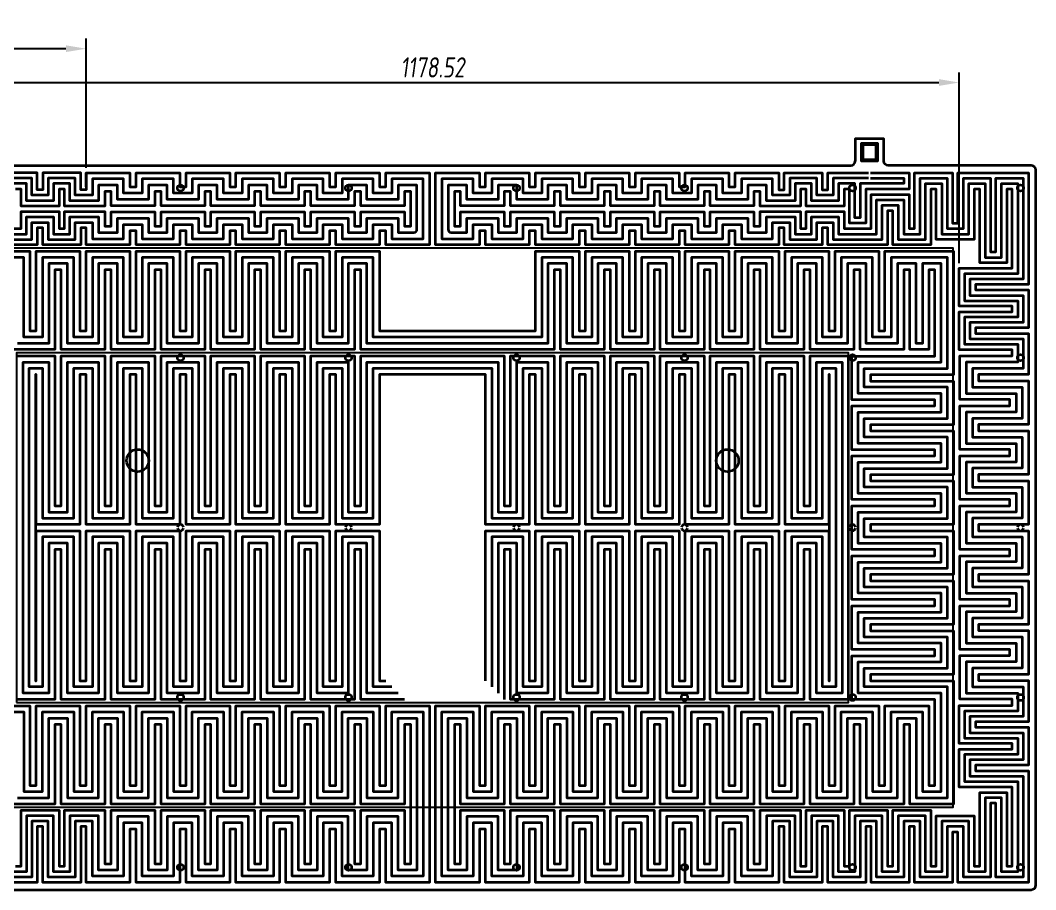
# Model space of a CAD drawing. Header units: millimetres. Extents: x -5937 to 68925, y -3068 to 5300.
# Drawn here: x 51219 to 52356, y 1814 to 2787 of the extents above; entities that cross this region are included whole.
import ezdxf

# ---------------------------------------------------------------- set-up
doc = ezdxf.new("R2010")
doc.units = ezdxf.units.MM
doc.header["$LTSCALE"] = 7
doc.header["$PDSIZE"] = -1
doc.layers.add('参照', color=6, linetype='Continuous', lineweight=9)
doc.layers.add('发热分区', color=20, linetype='Continuous')
doc.styles.add('斜仿宋', font='tssdeng.shx', dxfattribs={"width": 0.8, "oblique": 8, "bigfont": 'tssdchn.shx'})
doc.dimstyles.new('YanXiu', dxfattribs={"dimtxt": 22.5778, "dimasz": 22.5778, "dimexe": 11.2889, "dimexo": 5.64445, "dimgap": 5.64445, "dimtad": 1, "dimtoh": 1, "dimzin": 9, "dimdsep": 46, "dimtxsty": '斜仿宋', "dimcen": 22.5778, "dimazin": 2, "dimtfac": 1, "dimtmove": 0, "dimatfit": 3, "dimfxl": 1, "dimarcsym": 1})

# ---------------------------------------------------------------- blocks, each defined once
blk = doc.blocks.new('*D79')
at = {"color": 0, "lineweight": -2}
for p, q in [((51013.5, 2621.9), (51013.5, 2766.3)), ((51292.9, 2621.9), (51292.9, 2766.3)), ((51013.5, 2755), (50673.2, 2755)), ((51270.3, 2755), (51036.1, 2755))]:
    blk.add_line(p, q, dxfattribs=at)
at = {"color": 0}
for points in [[(51036.1, 2758.8), (51036.1, 2751.3), (51013.5, 2755)], [(51270.3, 2751.3), (51270.3, 2758.8), (51292.9, 2755)]]:
    blk.add_solid(points, dxfattribs=at)
at = {"layer": 'Defpoints', "color": 0}
for p in [(51013.5, 2755), (51013.5, 2616.3), (51292.9, 2616.3)]:
    blk.add_point(p, dxfattribs=at)
at = {"color": 0, "insert": (50832.1, 2772), "char_height": 22.578, "attachment_point": 5, "style": '斜仿宋'}
blk.add_mtext('279.37/66=6.07326086956', dxfattribs=at)
blk = doc.blocks.new('*D80')
at = {"color": 0, "lineweight": -2}
for p, q in [((51091.3, 2515.1), (51091.3, 2728.5)), ((52269.8, 2515.1), (52269.8, 2728.5)), ((51113.9, 2717.2), (52247.2, 2717.2))]:
    blk.add_line(p, q, dxfattribs=at)
at = {"color": 0}
for points in [[(51113.9, 2721), (51113.9, 2713.4), (51091.3, 2717.2)], [(52247.2, 2713.4), (52247.2, 2721), (52269.8, 2717.2)]]:
    blk.add_solid(points, dxfattribs=at)
at = {"layer": 'Defpoints', "color": 0}
for p in [(52269.8, 2717.2), (51091.3, 2509.4), (52269.8, 2509.4)]:
    blk.add_point(p, dxfattribs=at)
at = {"color": 0, "insert": (51680.5, 2734.1), "char_height": 22.58, "attachment_point": 5, "style": '斜仿宋'}
blk.add_mtext('1178.52', dxfattribs=at)

msp = doc.modelspace()

# ---------------------------------------------------------------- linework, layer by layer
at = {"color": 7, "linetype": 'Continuous', "lineweight": 35}
for points in [[(51207.542, 2629.276), (51207.542, 2654.276), (51191.542, 2654.276), (51175.542, 2654.276), (51175.542, 2629.276, -0.41421356), (51170.542, 2624.276), (51010.542, 2624.276, 0.41421356), (51005.542, 2619.276), (51005.542, 1819.276, 0.41421356), (51010.542, 1814.276), (52350.542, 1814.276, 0.41421356), (52355.542, 1819.276), (52355.542, 2619.276, 0.41421356), (52350.542, 2624.276), (52190.542, 2624.276, -0.41421356), (52185.542, 2629.276), (52185.542, 2654.276), (52169.542, 2654.276), (52153.542, 2654.276), (52153.542, 2629.276)], [(51207.542, 2629.276, 0.41421356), (51212.542, 2624.276), (52148.542, 2624.276, 0.41421356), (52153.542, 2629.276)], [(51402.006, 2219.776, 0.8660254), (51395.078, 2219.776)], [(51395.078, 2218.776, 0.8660254), (51402.006, 2218.776)], [(51590.006, 2219.776, 0.8660254), (51583.078, 2219.776)], [(51583.078, 2218.776, 0.8660254), (51590.006, 2218.776)], [(51778.006, 2219.776, 0.8660254), (51771.078, 2219.776)], [(51771.078, 2218.776, 0.8660254), (51778.006, 2218.776)], [(51966.006, 2219.776, 0.8660254), (51959.078, 2219.776)], [(51959.078, 2218.776, 0.8660254), (51966.006, 2218.776)], [(52154.006, 2219.776, 0.8660254), (52147.078, 2219.776)], [(52147.078, 2218.776, 0.8660254), (52154.006, 2218.776)], [(52342.006, 2219.776, 0.8660254), (52335.078, 2219.776)], [(52335.078, 2218.776, 0.8660254), (52342.006, 2218.776)]]:
    msp.add_lwpolyline(points, format="xyb", dxfattribs=at)
for points in [[(52162.042, 2647.776), (52162.042, 2630.776), (52160.542, 2629.276), (52160.542, 2649.276), (52162.042, 2647.776), (52177.042, 2647.776), (52178.542, 2649.276), (52178.542, 2629.276), (52177.042, 2630.776), (52162.042, 2630.776)], [(52160.542, 2649.276), (52178.542, 2649.276)], [(52177.042, 2630.776), (52177.042, 2647.776)], [(52178.542, 2629.276), (52160.542, 2629.276)]]:
    msp.add_lwpolyline(points, dxfattribs=at)
for centre, radius in [((51398.542, 2599.276), 3.5), ((51586.542, 2599.276), 3.5), ((51774.542, 2599.276), 3.5), ((51962.542, 2599.276), 3.5), ((52150.542, 2599.276), 3.5), ((52338.542, 2599.276), 3.5), ((51398.542, 2409.276), 3.5), ((51586.542, 2409.276), 3.5), ((51774.542, 2409.276), 3.5), ((51962.542, 2409.276), 3.5), ((52150.542, 2409.276), 3.5), ((52338.542, 2409.276), 3.5), ((51350.542, 2294.276), 12.5), ((52010.542, 2294.276), 12.5), ((51398.542, 2029.276), 3.5), ((51586.542, 2029.276), 3.5), ((51774.542, 2029.276), 3.5), ((51962.542, 2029.276), 3.5), ((52150.542, 2029.276), 3.5), ((52338.542, 2029.276), 3.5), ((51398.542, 1839.276), 3.5), ((51586.542, 1839.276), 3.5), ((51774.542, 1839.276), 3.5), ((51962.542, 1839.276), 3.5), ((52150.542, 1839.276), 3.5), ((52338.542, 1839.276), 3.5)]:
    msp.add_circle(centre, radius, dxfattribs=at)
at = {"layer": '参照', "linetype": 'Continuous', "lineweight": 35}
for points in [[(51292.914, 2616.276), (51341.804, 2616.276), (51341.804, 2600.34), (51348.788, 2600.34), (51348.788, 2616.276), (51397.678, 2616.276), (51397.678, 2600.34), (51404.662, 2600.34), (51404.662, 2616.276), (51453.552, 2616.276), (51453.552, 2600.34), (51460.537, 2600.34), (51460.537, 2616.276), (51509.427, 2616.276), (51509.427, 2600.34), (51516.411, 2600.34), (51516.411, 2616.276), (51565.301, 2616.276), (51565.301, 2600.34), (51572.285, 2600.34), (51572.285, 2616.276), (51621.175, 2616.276), (51621.175, 2600.34), (51628.16, 2600.34), (51628.16, 2616.276), (51677.05, 2616.276), (51677.05, 2535.513), (51628.16, 2535.513), (51628.16, 2551.45), (51621.175, 2551.45), (51621.175, 2535.513), (51572.285, 2535.513), (51572.285, 2551.45), (51565.301, 2551.45), (51565.301, 2535.513), (51516.411, 2535.513), (51516.411, 2551.45), (51509.427, 2551.45), (51509.427, 2535.513), (51460.537, 2535.513), (51460.537, 2551.45), (51453.552, 2551.45), (51453.552, 2535.513), (51404.662, 2535.513), (51404.662, 2551.45), (51397.678, 2551.45), (51397.678, 2535.513), (51348.788, 2535.513), (51348.788, 2551.45), (51341.804, 2551.45), (51341.804, 2535.513), (51292.914, 2535.513), (51292.914, 2554.638), (51286.839, 2554.638), (51286.839, 2535.513), (51244.326, 2535.513), (51244.326, 2554.638), (51238.253, 2554.638), (51238.253, 2535.513), (51171.447, 2535.513)], [(51181.165, 2528.529), (51230.055, 2528.529), (51230.055, 2439.402), (51237.039, 2439.402), (51237.039, 2528.529), (51285.929, 2528.529), (51285.929, 2439.402), (51292.914, 2439.402), (51292.914, 2528.529), (51341.804, 2528.529), (51341.804, 2439.402), (51348.788, 2439.402), (51348.788, 2528.529), (51397.678, 2528.529), (51397.678, 2439.402), (51404.662, 2439.402), (51404.662, 2528.529), (51453.552, 2528.529), (51453.552, 2439.402), (51460.537, 2439.402), (51460.537, 2528.529), (51509.427, 2528.529), (51509.427, 2439.402), (51516.411, 2439.402), (51516.411, 2528.529), (51565.301, 2528.529), (51565.301, 2439.402), (51572.285, 2439.402), (51572.285, 2528.529), (51621.175, 2528.529), (51621.175, 2439.402), (51795.783, 2439.402), (51795.783, 2528.529), (51844.673, 2528.529), (51844.673, 2439.402), (51851.657, 2439.402), (51851.657, 2528.529), (51900.547, 2528.529), (51900.547, 2439.402), (51907.532, 2439.402), (51907.532, 2528.529), (51956.422, 2528.529), (51956.422, 2439.402), (51963.406, 2439.402), (51963.406, 2528.529), (52012.296, 2528.529), (52012.296, 2439.402), (52019.28, 2439.402), (52019.28, 2528.529), (52068.17, 2528.529), (52068.17, 2439.402), (52075.155, 2439.402), (52075.155, 2528.529), (52124.045, 2528.529), (52124.045, 2439.402), (52131.029, 2439.402), (52131.029, 2528.529), (52179.919, 2528.529), (52179.919, 2439.402), (52186.903, 2439.402), (52186.903, 2528.529), (52263.73, 2528.529), (52263.73, 2390.271), (52170.668, 2390.271), (52170.668, 2383.286), (52263.73, 2383.286), (52263.73, 2334.396), (52170.668, 2334.396), (52170.668, 2327.412), (52263.73, 2327.412), (52263.73, 2278.522), (52170.668, 2278.522), (52170.668, 2271.538), (52263.73, 2271.538), (52263.73, 2222.648), (52170.668, 2222.648), (52170.668, 2215.663), (52263.73, 2215.663), (52263.73, 2166.773), (52170.668, 2166.773), (52170.668, 2159.789), (52263.73, 2159.789), (52263.73, 2110.899), (52170.668, 2110.899), (52170.668, 2103.915), (52263.73, 2103.915), (52263.73, 2055.025), (52170.668, 2055.025), (52170.668, 2048.04), (52263.73, 2048.04), (52263.73, 1910.024), (52214.84, 1910.024), (52214.84, 1999.15), (52207.856, 1999.15), (52207.856, 1910.024), (52158.966, 1910.024), (52158.966, 1999.15), (52151.982, 1999.15), (52151.982, 1910.024), (52103.092, 1910.024), (52103.092, 1999.15), (52096.107, 1999.15), (52096.107, 1910.024), (52047.217, 1910.024), (52047.217, 1999.15), (52040.233, 1999.15), (52040.233, 1910.024), (51991.343, 1910.024), (51991.343, 1999.15), (51984.359, 1999.15), (51984.359, 1910.024), (51935.469, 1910.024), (51935.469, 1999.15), (51928.484, 1999.15), (51928.484, 1910.024), (51879.594, 1910.024), (51879.594, 1999.15), (51872.61, 1999.15), (51872.61, 1910.024), (51823.72, 1910.024), (51823.72, 1999.15), (51816.736, 1999.15), (51816.736, 1910.024), (51767.846, 1910.024), (51767.846, 1999.15), (51760.861, 1999.15), (51760.861, 1910.024), (51711.971, 1910.024), (51711.971, 1999.15), (51704.987, 1999.15), (51704.987, 1843.229), (51711.971, 1843.229), (51711.971, 1903.04), (51760.861, 1903.04), (51760.861, 1843.229), (51767.846, 1843.229), (51767.846, 1903.04), (51816.736, 1903.04), (51816.736, 1843.229), (51823.72, 1843.229), (51823.72, 1903.04), (51872.61, 1903.04), (51872.61, 1843.229), (51879.594, 1843.229), (51879.594, 1903.04), (51928.484, 1903.04), (51928.484, 1843.229), (51935.469, 1843.229), (51935.469, 1903.04), (51984.359, 1903.04), (51984.359, 1843.229), (51991.343, 1843.229), (51991.343, 1903.04), (52040.233, 1903.04), (52040.233, 1843.229), (52047.217, 1843.229), (52047.217, 1903.04), (52092.465, 1903.04), (52092.465, 1840.496), (52098.538, 1840.496), (52098.538, 1903.04), (52141.051, 1903.04), (52141.051, 1840.496), (52147.124, 1840.496), (52147.124, 1903.04), (52189.637, 1903.04), (52189.637, 1840.496), (52195.71, 1840.496), (52195.71, 1903.04), (52238.223, 1903.04), (52238.223, 1840.496), (52244.297, 1840.496), (52244.297, 1896.967), (52286.809, 1896.967), (52286.809, 1840.496), (52292.883, 1840.496), (52292.883, 1923.052), (52323.249, 1923.052), (52323.249, 1840.496), (52329.322, 1840.496), (52329.322, 1929.125), (52269.804, 1929.125), (52269.804, 1971.638), (52329.322, 1971.638), (52329.322, 1977.711), (52269.804, 1977.711), (52269.804, 2020.224), (52329.322, 2020.224), (52329.322, 2027.208), (52270.715, 2027.208), (52270.715, 2076.098), (52326.589, 2076.098), (52326.589, 2083.083), (52270.715, 2083.083), (52270.715, 2131.973), (52326.589, 2131.973), (52326.589, 2138.957), (52270.715, 2138.957), (52270.715, 2187.847), (52326.589, 2187.847), (52326.589, 2194.831), (52270.715, 2194.831), (52270.715, 2243.721), (52326.589, 2243.721), (52326.589, 2250.706), (52270.715, 2250.706), (52270.715, 2299.596), (52326.589, 2299.596), (52326.589, 2306.58), (52270.715, 2306.58), (52270.715, 2355.47), (52326.589, 2355.47), (52326.589, 2362.454), (52270.715, 2362.454), (52270.715, 2411.344), (52329.322, 2411.344), (52329.322, 2418.329), (52269.804, 2418.329), (52269.804, 2460.842), (52329.322, 2460.842), (52329.322, 2466.915), (52269.804, 2466.915), (52269.804, 2509.428), (52329.322, 2509.428), (52329.322, 2598.057), (52323.249, 2598.057), (52323.249, 2515.501), (52292.883, 2515.501), (52292.883, 2598.057), (52286.809, 2598.057), (52286.809, 2541.586), (52244.297, 2541.586), (52244.297, 2598.057), (52238.223, 2598.057), (52238.223, 2535.513), (52195.71, 2535.513), (52195.71, 2573.764), (52189.637, 2573.764), (52189.637, 2535.513), (52122.831, 2535.513), (52122.831, 2554.638), (52116.758, 2554.638), (52116.758, 2535.513), (52074.245, 2535.513), (52074.245, 2554.638), (52068.17, 2554.638), (52068.17, 2535.513), (52019.28, 2535.513), (52019.28, 2551.45), (52012.296, 2551.45), (52012.296, 2535.513), (51963.406, 2535.513), (51963.406, 2551.45), (51956.422, 2551.45), (51956.422, 2535.513), (51907.532, 2535.513), (51907.532, 2551.45), (51900.547, 2551.45), (51900.547, 2535.513), (51851.657, 2535.513), (51851.657, 2551.45), (51844.673, 2551.45), (51844.673, 2535.513), (51795.783, 2535.513), (51795.783, 2551.45), (51788.799, 2551.45), (51788.799, 2535.513), (51739.908, 2535.513), (51739.908, 2551.45), (51732.924, 2551.45), (51732.924, 2535.513), (51684.034, 2535.513), (51684.034, 2616.276), (51732.924, 2616.276), (51732.924, 2600.34), (51739.908, 2600.34), (51739.908, 2616.276), (51788.799, 2616.276), (51788.799, 2600.34), (51795.783, 2600.34), (51795.783, 2616.276), (51844.673, 2616.276), (51844.673, 2600.34), (51851.657, 2600.34), (51851.657, 2616.276), (51900.547, 2616.276), (51900.547, 2600.34), (51907.532, 2600.34), (51907.532, 2616.276), (51956.422, 2616.276), (51956.422, 2600.34), (51963.406, 2600.34), (51963.406, 2616.276), (52012.296, 2616.276), (52012.296, 2600.34), (52019.28, 2600.34), (52019.28, 2616.276), (52068.17, 2616.276), (52068.17, 2597.151), (52074.245, 2597.151), (52074.245, 2616.276), (52116.758, 2616.276), (52116.758, 2597.151), (52122.831, 2597.151), (52122.831, 2616.276), (52168.542, 2616.276)], [(51292.914, 2600.34), (51292.914, 2616.276), (51292.914, 2597.151), (51286.839, 2597.151), (51286.839, 2616.276), (51244.326, 2616.276), (51244.326, 2597.151), (51238.253, 2597.151), (51238.253, 2616.276), (51192.542, 2616.276)], [(52170.542, 2616.276), (52213.93, 2616.276), (52213.93, 2598.057), (52165.344, 2598.057), (52165.344, 2559.806), (52147.124, 2559.806), (52147.124, 2598.057), (52141.051, 2598.057), (52141.051, 2578.931), (52098.538, 2578.931), (52098.538, 2598.057), (52092.465, 2598.057), (52092.465, 2578.931), (52047.217, 2578.931), (52047.217, 2595.323), (52040.233, 2595.323), (52040.233, 2579.387), (51991.343, 2579.387), (51991.343, 2595.323), (51984.359, 2595.323), (51984.359, 2579.387), (51935.469, 2579.387), (51935.469, 2595.323), (51928.484, 2595.323), (51928.484, 2579.387), (51879.594, 2579.387), (51879.594, 2595.323), (51872.61, 2595.323), (51872.61, 2579.387), (51823.72, 2579.387), (51823.72, 2595.323), (51816.736, 2595.323), (51816.736, 2579.387), (51767.846, 2579.387), (51767.846, 2595.323), (51760.861, 2595.323), (51760.861, 2579.387), (51711.971, 2579.387), (51711.971, 2595.323), (51704.987, 2595.323), (51704.987, 2556.466), (51711.971, 2556.466), (51711.971, 2572.402), (51760.861, 2572.402), (51760.861, 2556.466), (51767.846, 2556.466), (51767.846, 2572.402), (51816.736, 2572.402), (51816.736, 2556.466), (51823.72, 2556.466), (51823.72, 2572.402), (51872.61, 2572.402), (51872.61, 2556.466), (51879.594, 2556.466), (51879.594, 2572.402), (51928.484, 2572.402), (51928.484, 2556.466), (51935.469, 2556.466), (51935.469, 2572.402), (51984.359, 2572.402), (51984.359, 2556.466), (51991.343, 2556.466), (51991.343, 2572.402), (52040.233, 2572.402), (52040.233, 2556.466), (52047.217, 2556.466), (52047.217, 2572.858), (52092.465, 2572.858), (52092.465, 2553.733), (52098.538, 2553.733), (52098.538, 2572.858), (52141.051, 2572.858), (52141.051, 2553.733), (52171.417, 2553.733), (52171.417, 2591.983), (52213.93, 2591.983), (52213.93, 2553.733), (52220.004, 2553.733), (52220.004, 2616.276), (52262.516, 2616.276), (52262.516, 2559.806), (52268.59, 2559.806), (52268.59, 2616.276), (52347.542, 2616.276), (52347.542, 2491.208), (52288.024, 2491.208), (52288.024, 2485.135), (52347.542, 2485.135), (52347.542, 2442.622), (52288.024, 2442.622), (52288.024, 2436.548), (52347.542, 2436.548), (52347.542, 2390.392), (52291.668, 2390.392), (52291.668, 2383.407), (52347.542, 2383.407), (52347.542, 2334.517), (52291.668, 2334.517), (52291.668, 2327.533), (52347.542, 2327.533), (52347.542, 2278.643), (52291.668, 2278.643), (52291.668, 2271.659), (52347.542, 2271.659), (52347.542, 2222.768), (52291.668, 2222.768), (52291.668, 2215.784), (52347.542, 2215.784), (52347.542, 2166.894), (52291.668, 2166.894), (52291.668, 2159.91), (52347.542, 2159.91), (52347.542, 2111.02), (52291.668, 2111.02), (52291.668, 2104.035), (52347.542, 2104.035), (52347.542, 2055.145), (52291.668, 2055.145), (52291.668, 2048.161), (52347.542, 2048.161), (52347.542, 2002.004), (52288.024, 2002.004), (52288.024, 1995.931), (52347.542, 1995.931), (52347.542, 1953.418), (52288.024, 1953.418), (52288.024, 1947.345), (52347.542, 1947.345), (52347.542, 1822.276), (52268.59, 1822.276), (52268.59, 1878.747), (52262.516, 1878.747), (52262.516, 1822.276), (52220.004, 1822.276), (52220.004, 1884.82), (52213.93, 1884.82), (52213.93, 1822.276), (52171.417, 1822.276), (52171.417, 1884.82), (52165.344, 1884.82), (52165.344, 1822.276), (52122.831, 1822.276), (52122.831, 1884.82), (52116.758, 1884.82), (52116.758, 1822.276), (52074.245, 1822.276), (52074.245, 1884.82), (52068.17, 1884.82), (52068.17, 1822.276), (52019.28, 1822.276), (52019.28, 1882.087), (52012.296, 1882.087), (52012.296, 1822.276), (51963.406, 1822.276), (51963.406, 1882.087), (51956.422, 1882.087), (51956.422, 1822.276), (51907.532, 1822.276), (51907.532, 1882.087), (51900.547, 1882.087), (51900.547, 1822.276), (51851.657, 1822.276), (51851.657, 1882.087), (51844.673, 1882.087), (51844.673, 1822.276), (51795.783, 1822.276), (51795.783, 1882.087), (51788.799, 1882.087), (51788.799, 1822.276), (51739.908, 1822.276), (51739.908, 1882.087), (51732.924, 1882.087), (51732.924, 1822.276), (51684.034, 1822.276), (51684.034, 2020.103), (51732.924, 2020.103), (51732.924, 1930.977), (51739.908, 1930.977), (51739.908, 2020.103), (51788.799, 2020.103), (51788.799, 1930.977), (51795.783, 1930.977), (51795.783, 2020.103), (51844.673, 2020.103), (51844.673, 1930.977), (51851.657, 1930.977), (51851.657, 2020.103), (51900.547, 2020.103), (51900.547, 1930.977), (51907.532, 1930.977), (51907.532, 2020.103), (51956.422, 2020.103), (51956.422, 1930.977), (51963.406, 1930.977), (51963.406, 2020.103), (52012.296, 2020.103), (52012.296, 1930.977), (52019.28, 1930.977), (52019.28, 2020.103), (52068.17, 2020.103), (52068.17, 1930.977), (52075.155, 1930.977), (52075.155, 2020.103), (52124.045, 2020.103), (52124.045, 1930.977), (52131.029, 1930.977), (52131.029, 2020.103), (52179.919, 2020.103), (52179.919, 1930.977), (52186.903, 1930.977), (52186.903, 2020.103), (52235.793, 2020.103), (52235.793, 1930.977), (52242.778, 1930.977), (52242.778, 2027.087), (52149.715, 2027.087), (52149.715, 2075.977), (52242.778, 2075.977), (52242.778, 2082.962), (52149.715, 2082.962), (52149.715, 2131.852), (52242.778, 2131.852), (52242.778, 2138.836), (52149.715, 2138.836), (52149.715, 2187.726), (52242.778, 2187.726), (52242.778, 2194.71), (52149.715, 2194.71), (52149.715, 2243.6), (52242.778, 2243.6), (52242.778, 2250.585), (52149.715, 2250.585), (52149.715, 2299.475), (52242.778, 2299.475), (52242.778, 2306.459), (52149.715, 2306.459), (52149.715, 2355.349), (52242.778, 2355.349), (52242.778, 2362.333), (52149.715, 2362.333), (52149.715, 2411.223), (52242.778, 2411.223), (52242.778, 2507.576), (52235.793, 2507.576), (52235.793, 2418.45), (52214.84, 2418.45), (52214.84, 2507.576), (52207.856, 2507.576), (52207.856, 2418.45), (52158.966, 2418.45), (52158.966, 2507.576), (52151.982, 2507.576), (52151.982, 2418.45), (52103.092, 2418.45), (52103.092, 2507.576), (52096.107, 2507.576), (52096.107, 2418.45), (52047.217, 2418.45), (52047.217, 2507.576), (52040.233, 2507.576), (52040.233, 2418.45), (51991.343, 2418.45), (51991.343, 2507.576), (51984.359, 2507.576), (51984.359, 2418.45), (51935.469, 2418.45), (51935.469, 2507.576), (51928.484, 2507.576), (51928.484, 2418.45), (51879.594, 2418.45), (51879.594, 2507.576), (51872.61, 2507.576), (51872.61, 2418.45), (51823.72, 2418.45), (51823.72, 2507.576), (51816.736, 2507.576), (51816.736, 2418.45), (51600.223, 2418.45), (51600.223, 2507.576), (51593.238, 2507.576), (51593.238, 2418.45), (51544.348, 2418.45), (51544.348, 2507.576), (51537.364, 2507.576), (51537.364, 2418.45), (51488.474, 2418.45), (51488.474, 2507.576), (51481.49, 2507.576), (51481.49, 2418.45), (51432.6, 2418.45), (51432.6, 2507.576), (51425.615, 2507.576), (51425.615, 2418.45), (51376.725, 2418.45), (51376.725, 2507.576), (51369.741, 2507.576), (51369.741, 2418.45), (51320.851, 2418.45), (51320.851, 2507.576), (51313.867, 2507.576), (51313.867, 2418.45), (51264.977, 2418.45), (51264.977, 2507.576), (51257.992, 2507.576), (51257.992, 2418.45), (51209.102, 2418.45)], [(51177.52, 2541.586), (51232.179, 2541.586), (51232.179, 2560.711), (51250.399, 2560.711), (51250.399, 2541.586), (51280.765, 2541.586), (51280.765, 2560.711), (51299.898, 2560.711), (51299.898, 2542.497), (51334.819, 2542.497), (51334.819, 2558.434), (51355.772, 2558.434), (51355.772, 2542.497), (51390.694, 2542.497), (51390.694, 2558.434), (51411.647, 2558.434), (51411.647, 2542.497), (51446.568, 2542.497), (51446.568, 2558.434), (51467.521, 2558.434), (51467.521, 2542.497), (51502.443, 2542.497), (51502.443, 2558.434), (51523.395, 2558.434), (51523.395, 2542.497), (51558.317, 2542.497), (51558.317, 2558.434), (51579.27, 2558.434), (51579.27, 2542.497), (51614.191, 2542.497), (51614.191, 2558.434), (51635.144, 2558.434), (51635.144, 2542.497), (51670.066, 2542.497), (51670.066, 2609.292), (51635.144, 2609.292), (51635.144, 2593.355), (51614.191, 2593.355), (51614.191, 2609.292), (51579.27, 2609.292), (51579.27, 2593.355), (51558.317, 2593.355), (51558.317, 2609.292), (51523.395, 2609.292), (51523.395, 2593.355), (51502.443, 2593.355), (51502.443, 2609.292), (51467.521, 2609.292), (51467.521, 2593.355), (51446.568, 2593.355), (51446.568, 2609.292), (51411.647, 2609.292), (51411.647, 2593.355), (51390.694, 2593.355), (51390.694, 2609.292), (51355.772, 2609.292), (51355.772, 2593.355), (51334.819, 2593.355), (51334.819, 2609.292), (51299.898, 2609.292), (51299.898, 2591.078), (51280.765, 2591.078), (51280.765, 2610.203), (51250.399, 2610.203), (51250.399, 2591.078), (51232.179, 2591.078), (51232.179, 2610.203), (51192.542, 2610.203)], [(52168.542, 2610.203), (52128.905, 2610.203), (52128.905, 2591.078), (52110.685, 2591.078), (52110.685, 2610.203), (52080.319, 2610.203), (52080.319, 2591.078), (52061.186, 2591.078), (52061.186, 2609.292), (52026.265, 2609.292), (52026.265, 2593.355), (52005.312, 2593.355), (52005.312, 2609.292), (51970.39, 2609.292), (51970.39, 2593.355), (51949.437, 2593.355), (51949.437, 2609.292), (51914.516, 2609.292), (51914.516, 2593.355), (51893.563, 2593.355), (51893.563, 2609.292), (51858.641, 2609.292), (51858.641, 2593.355), (51837.689, 2593.355), (51837.689, 2609.292), (51802.767, 2609.292), (51802.767, 2593.355), (51781.814, 2593.355), (51781.814, 2609.292), (51746.893, 2609.292), (51746.893, 2593.355), (51725.94, 2593.355), (51725.94, 2609.292), (51691.018, 2609.292), (51691.018, 2542.497), (51725.94, 2542.497), (51725.94, 2558.434), (51746.893, 2558.434), (51746.893, 2542.497), (51781.814, 2542.497), (51781.814, 2558.434), (51802.767, 2558.434), (51802.767, 2542.497), (51837.689, 2542.497), (51837.689, 2558.434), (51858.641, 2558.434), (51858.641, 2542.497), (51893.563, 2542.497), (51893.563, 2558.434), (51914.516, 2558.434), (51914.516, 2542.497), (51949.437, 2542.497), (51949.437, 2558.434), (51970.39, 2558.434), (51970.39, 2542.497), (52005.312, 2542.497), (52005.312, 2558.434), (52026.265, 2558.434), (52026.265, 2542.497), (52061.186, 2542.497), (52061.186, 2560.711), (52080.319, 2560.711), (52080.319, 2541.586), (52110.685, 2541.586), (52110.685, 2560.711), (52128.905, 2560.711), (52128.905, 2541.586), (52183.564, 2541.586), (52183.564, 2579.837), (52201.784, 2579.837), (52201.784, 2541.586), (52232.15, 2541.586), (52232.15, 2604.13), (52250.37, 2604.13), (52250.37, 2547.659), (52280.736, 2547.659), (52280.736, 2604.13), (52298.956, 2604.13), (52298.956, 2521.574), (52317.176, 2521.574), (52317.176, 2604.13), (52335.395, 2604.13), (52335.395, 2503.354), (52275.877, 2503.354), (52275.877, 2472.988), (52335.395, 2472.988), (52335.395, 2454.768), (52275.877, 2454.768), (52275.877, 2424.402), (52335.395, 2424.402), (52335.395, 2404.36), (52277.699, 2404.36), (52277.699, 2369.439), (52333.573, 2369.439), (52333.573, 2348.486), (52277.699, 2348.486), (52277.699, 2313.564), (52333.573, 2313.564), (52333.573, 2292.611), (52277.699, 2292.611), (52277.699, 2257.69), (52333.573, 2257.69), (52333.573, 2236.737), (52277.699, 2236.737), (52277.699, 2201.816), (52333.573, 2201.816), (52333.573, 2180.863), (52277.699, 2180.863), (52277.699, 2145.941), (52333.573, 2145.941), (52333.573, 2124.988), (52277.699, 2124.988), (52277.699, 2090.067), (52333.573, 2090.067), (52333.573, 2069.114), (52277.699, 2069.114), (52277.699, 2034.193), (52335.395, 2034.193), (52335.395, 2014.151), (52275.877, 2014.151), (52275.877, 1983.784), (52335.395, 1983.784), (52335.395, 1965.565), (52275.877, 1965.565), (52275.877, 1935.198), (52335.395, 1935.198), (52335.395, 1834.423), (52317.176, 1834.423), (52317.176, 1916.979), (52298.956, 1916.979), (52298.956, 1834.423), (52280.736, 1834.423), (52280.736, 1890.893), (52250.37, 1890.893), (52250.37, 1834.423), (52232.15, 1834.423), (52232.15, 1896.967), (52201.784, 1896.967), (52201.784, 1834.423), (52183.564, 1834.423), (52183.564, 1896.967), (52153.198, 1896.967), (52153.198, 1834.423), (52134.978, 1834.423), (52134.978, 1896.967), (52104.612, 1896.967), (52104.612, 1834.423), (52086.392, 1834.423), (52086.392, 1896.967), (52054.202, 1896.967), (52054.202, 1836.245), (52033.249, 1836.245), (52033.249, 1896.056), (51998.327, 1896.056), (51998.327, 1836.245), (51977.374, 1836.245), (51977.374, 1896.056), (51942.453, 1896.056), (51942.453, 1836.245), (51921.5, 1836.245), (51921.5, 1896.056), (51886.579, 1896.056), (51886.579, 1836.245), (51865.626, 1836.245), (51865.626, 1896.056), (51830.704, 1896.056), (51830.704, 1836.245), (51809.751, 1836.245), (51809.751, 1896.056), (51774.83, 1896.056), (51774.83, 1836.245), (51753.877, 1836.245), (51753.877, 1896.056), (51718.956, 1896.056), (51718.956, 1836.245), (51698.003, 1836.245), (51698.003, 2006.134), (51718.956, 2006.134), (51718.956, 1917.008), (51753.877, 1917.008), (51753.877, 2006.134), (51774.83, 2006.134), (51774.83, 1917.008), (51809.751, 1917.008), (51809.751, 2006.134), (51830.704, 2006.134), (51830.704, 1917.008), (51865.626, 1917.008), (51865.626, 2006.134), (51886.579, 2006.134), (51886.579, 1917.008), (51921.5, 1917.008), (51921.5, 2006.134), (51942.453, 2006.134), (51942.453, 1917.008), (51977.374, 1917.008), (51977.374, 2006.134), (51998.327, 2006.134), (51998.327, 1917.008), (52033.249, 1917.008), (52033.249, 2006.134), (52054.202, 2006.134), (52054.202, 1917.008), (52089.123, 1917.008), (52089.123, 2006.134), (52110.076, 2006.134), (52110.076, 1917.008), (52144.998, 1917.008), (52144.998, 2006.134), (52165.95, 2006.134), (52165.95, 1917.008), (52200.872, 1917.008), (52200.872, 2006.134), (52221.825, 2006.134), (52221.825, 1917.008), (52256.746, 1917.008), (52256.746, 2041.056), (52163.684, 2041.056), (52163.684, 2062.009), (52256.746, 2062.009), (52256.746, 2096.93), (52163.684, 2096.93), (52163.684, 2117.883), (52256.746, 2117.883), (52256.746, 2152.805), (52163.684, 2152.805), (52163.684, 2173.758), (52256.746, 2173.758), (52256.746, 2208.679), (52163.684, 2208.679), (52163.684, 2229.632), (52256.746, 2229.632), (52256.746, 2264.553), (52163.684, 2264.553), (52163.684, 2285.506), (52256.746, 2285.506), (52256.746, 2320.428), (52163.684, 2320.428), (52163.684, 2341.381), (52256.746, 2341.381), (52256.746, 2376.302), (52163.684, 2376.302), (52163.684, 2397.255), (52256.746, 2397.255), (52256.746, 2521.544), (52193.888, 2521.544), (52193.888, 2432.418), (52172.935, 2432.418), (52172.935, 2521.544), (52138.013, 2521.544), (52138.013, 2432.418), (52117.06, 2432.418), (52117.06, 2521.544), (52082.139, 2521.544), (52082.139, 2432.418), (52061.186, 2432.418), (52061.186, 2521.544), (52026.265, 2521.544), (52026.265, 2432.418), (52005.312, 2432.418), (52005.312, 2521.544), (51970.39, 2521.544), (51970.39, 2432.418), (51949.437, 2432.418), (51949.437, 2521.544), (51914.516, 2521.544), (51914.516, 2432.418), (51893.563, 2432.418), (51893.563, 2521.544), (51858.641, 2521.544), (51858.641, 2432.418), (51837.689, 2432.418), (51837.689, 2521.544), (51802.767, 2521.544), (51802.767, 2432.418), (51614.191, 2432.418), (51614.191, 2521.544), (51579.27, 2521.544), (51579.27, 2432.418), (51558.317, 2432.418), (51558.317, 2521.544), (51523.395, 2521.544), (51523.395, 2432.418), (51502.443, 2432.418), (51502.443, 2521.544), (51467.521, 2521.544), (51467.521, 2432.418), (51446.568, 2432.418), (51446.568, 2521.544), (51411.647, 2521.544), (51411.647, 2432.418), (51390.694, 2432.418), (51390.694, 2521.544), (51355.772, 2521.544), (51355.772, 2432.418), (51334.819, 2432.418), (51334.819, 2521.544), (51299.898, 2521.544), (51299.898, 2432.418), (51278.945, 2432.418), (51278.945, 2521.544), (51244.024, 2521.544), (51244.024, 2432.418), (51223.071, 2432.418), (51223.071, 2521.544), (51188.149, 2521.544)], [(51189.667, 2553.733), (51220.033, 2553.733), (51220.033, 2572.858), (51262.546, 2572.858), (51262.546, 2553.733), (51268.619, 2553.733), (51268.619, 2572.858), (51313.867, 2572.858), (51313.867, 2556.466), (51320.851, 2556.466), (51320.851, 2572.402), (51369.741, 2572.402), (51369.741, 2556.466), (51376.725, 2556.466), (51376.725, 2572.402), (51425.615, 2572.402), (51425.615, 2556.466), (51432.6, 2556.466), (51432.6, 2572.402), (51481.49, 2572.402), (51481.49, 2556.466), (51488.474, 2556.466), (51488.474, 2572.402), (51537.364, 2572.402), (51537.364, 2556.466), (51544.348, 2556.466), (51544.348, 2572.402), (51593.238, 2572.402), (51593.238, 2556.466), (51600.223, 2556.466), (51600.223, 2572.402), (51649.113, 2572.402), (51649.113, 2556.466), (51656.097, 2556.466), (51656.097, 2595.323), (51649.113, 2595.323), (51649.113, 2579.387), (51600.223, 2579.387), (51600.223, 2595.323), (51593.238, 2595.323), (51593.238, 2579.387), (51544.348, 2579.387), (51544.348, 2595.323), (51537.364, 2595.323), (51537.364, 2579.387), (51488.474, 2579.387), (51488.474, 2595.323), (51481.49, 2595.323), (51481.49, 2579.387), (51432.6, 2579.387), (51432.6, 2595.323), (51425.615, 2595.323), (51425.615, 2579.387), (51376.725, 2579.387), (51376.725, 2595.323), (51369.741, 2595.323), (51369.741, 2579.387), (51320.851, 2579.387), (51320.851, 2595.323), (51313.867, 2595.323), (51313.867, 2578.931), (51268.619, 2578.931), (51268.619, 2598.057), (51262.546, 2598.057), (51262.546, 2578.931), (51220.033, 2578.931), (51220.033, 2598.057), (51213.96, 2598.057)], [(51215.276, 2411.465), (51257.992, 2411.465), (51257.992, 2243.721), (51264.977, 2243.721), (51264.977, 2411.465), (51313.867, 2411.465), (51313.867, 2243.721), (51320.851, 2243.721), (51320.851, 2411.465), (51369.741, 2411.465), (51369.741, 2243.721), (51376.725, 2243.721), (51376.725, 2411.465), (51425.615, 2411.465), (51425.615, 2243.721), (51432.6, 2243.721), (51432.6, 2411.465), (51481.49, 2411.465), (51481.49, 2243.721), (51488.474, 2243.721), (51488.474, 2411.465), (51537.364, 2411.465), (51537.364, 2243.721), (51544.348, 2243.721), (51544.348, 2411.465), (51593.238, 2411.465), (51593.238, 2243.721), (51600.223, 2243.721), (51600.223, 2411.465), (51760.861, 2411.465), (51760.861, 2243.721), (51767.846, 2243.721), (51767.846, 2411.465), (51816.736, 2411.465), (51816.736, 2243.721), (51823.72, 2243.721), (51823.72, 2411.465), (51872.61, 2411.465), (51872.61, 2243.721), (51879.594, 2243.721), (51879.594, 2411.465), (51928.484, 2411.465), (51928.484, 2243.721), (51935.469, 2243.721), (51935.469, 2411.465), (51984.359, 2411.465), (51984.359, 2243.721), (51991.343, 2243.721), (51991.343, 2411.465), (52040.233, 2411.465), (52040.233, 2243.721), (52047.217, 2243.721), (52047.217, 2411.465), (52096.107, 2411.465), (52096.107, 2243.721), (52103.092, 2243.721), (52103.092, 2411.465), (52145.808, 2411.465), (52145.808, 2027.087), (52103.092, 2027.087), (52103.092, 2194.831), (52096.107, 2194.831), (52096.107, 2027.087), (52047.217, 2027.087), (52047.217, 2194.831), (52040.233, 2194.831), (52040.233, 2027.087), (51991.343, 2027.087), (51991.343, 2194.831), (51984.359, 2194.831), (51984.359, 2027.087), (51935.469, 2027.087), (51935.469, 2194.831), (51928.484, 2194.831), (51928.484, 2027.087), (51879.594, 2027.087), (51879.594, 2194.831), (51872.61, 2194.831), (51872.61, 2027.087), (51823.72, 2027.087), (51823.72, 2194.831), (51816.736, 2194.831), (51816.736, 2027.087), (51767.846, 2027.087), (51767.846, 2194.831), (51760.861, 2194.831), (51760.861, 2027.087)], [(51642.128, 2034.072), (51607.207, 2034.072), (51607.207, 2201.816), (51586.254, 2201.816), (51586.254, 2034.072), (51551.333, 2034.072), (51551.333, 2201.816), (51530.38, 2201.816), (51530.38, 2034.072), (51495.458, 2034.072), (51495.458, 2201.816), (51474.505, 2201.816), (51474.505, 2034.072), (51439.584, 2034.072), (51439.584, 2201.816), (51418.631, 2201.816), (51418.631, 2034.072), (51383.71, 2034.072), (51383.71, 2201.816), (51362.757, 2201.816), (51362.757, 2034.072), (51327.835, 2034.072), (51327.835, 2201.816), (51306.882, 2201.816), (51306.882, 2034.072), (51271.961, 2034.072), (51271.961, 2201.816), (51251.008, 2201.816), (51251.008, 2034.072), (51222.261, 2034.072), (51222.261, 2404.481), (51251.008, 2404.481), (51251.008, 2236.737), (51271.961, 2236.737), (51271.961, 2404.481), (51306.882, 2404.481), (51306.882, 2236.737), (51327.835, 2236.737), (51327.835, 2404.481), (51362.757, 2404.481), (51362.757, 2236.737), (51383.71, 2236.737), (51383.71, 2404.481), (51418.631, 2404.481), (51418.631, 2236.737), (51439.584, 2236.737), (51439.584, 2404.481), (51474.505, 2404.481), (51474.505, 2236.737), (51495.458, 2236.737), (51495.458, 2404.481), (51530.38, 2404.481), (51530.38, 2236.737), (51551.333, 2236.737), (51551.333, 2404.481), (51586.254, 2404.481), (51586.254, 2236.737), (51607.207, 2236.737), (51607.207, 2404.481), (51753.877, 2404.481), (51753.877, 2236.737), (51774.83, 2236.737), (51774.83, 2404.481), (51809.751, 2404.481), (51809.751, 2236.737), (51830.704, 2236.737), (51830.704, 2404.481), (51865.626, 2404.481), (51865.626, 2236.737), (51886.579, 2236.737), (51886.579, 2404.481), (51921.5, 2404.481), (51921.5, 2236.737), (51942.453, 2236.737), (51942.453, 2404.481), (51977.374, 2404.481), (51977.374, 2236.737), (51998.327, 2236.737), (51998.327, 2404.481), (52033.249, 2404.481), (52033.249, 2236.737), (52054.202, 2236.737), (52054.202, 2404.481), (52089.123, 2404.481), (52089.123, 2236.737), (52110.076, 2236.737), (52110.076, 2404.481), (52138.823, 2404.481), (52138.823, 2034.072), (52110.076, 2034.072), (52110.076, 2201.816), (52089.123, 2201.816), (52089.123, 2034.072), (52054.202, 2034.072), (52054.202, 2201.816), (52033.249, 2201.816), (52033.249, 2034.072), (51998.327, 2034.072), (51998.327, 2201.816), (51977.374, 2201.816), (51977.374, 2034.072), (51942.453, 2034.072), (51942.453, 2201.816), (51921.5, 2201.816), (51921.5, 2034.072), (51886.579, 2034.072), (51886.579, 2201.816), (51865.626, 2201.816), (51865.626, 2034.072), (51830.704, 2034.072), (51830.704, 2201.816), (51809.751, 2201.816), (51809.751, 2034.072), (51774.83, 2034.072), (51774.83, 2201.816), (51753.877, 2201.816), (51753.877, 2034.072)], [(51635.144, 2041.056), (51614.191, 2041.056), (51614.191, 2208.8), (51579.27, 2208.8), (51579.27, 2041.056), (51558.317, 2041.056), (51558.317, 2208.8), (51523.395, 2208.8), (51523.395, 2041.056), (51502.443, 2041.056), (51502.443, 2208.8), (51467.521, 2208.8), (51467.521, 2041.056), (51446.568, 2041.056), (51446.568, 2208.8), (51411.647, 2208.8), (51411.647, 2041.056), (51390.694, 2041.056), (51390.694, 2208.8), (51355.772, 2208.8), (51355.772, 2041.056), (51334.819, 2041.056), (51334.819, 2208.8), (51299.898, 2208.8), (51299.898, 2041.056), (51278.945, 2041.056), (51278.945, 2208.8), (51244.024, 2208.8), (51244.024, 2041.056), (51229.245, 2041.056), (51229.245, 2397.497), (51244.024, 2397.497), (51244.024, 2229.753), (51278.945, 2229.753), (51278.945, 2397.497), (51299.898, 2397.497), (51299.898, 2229.753), (51334.819, 2229.753), (51334.819, 2397.497), (51355.772, 2397.497), (51355.772, 2229.753), (51390.694, 2229.753), (51390.694, 2397.497), (51411.647, 2397.497), (51411.647, 2229.753), (51446.568, 2229.753), (51446.568, 2397.497), (51467.521, 2397.497), (51467.521, 2229.753), (51502.443, 2229.753), (51502.443, 2397.497), (51523.395, 2397.497), (51523.395, 2229.753), (51558.317, 2229.753), (51558.317, 2397.497), (51579.27, 2397.497), (51579.27, 2229.753), (51614.191, 2229.753), (51614.191, 2397.497), (51746.893, 2397.497), (51746.893, 2229.753), (51781.814, 2229.753), (51781.814, 2397.497), (51802.767, 2397.497), (51802.767, 2229.753), (51837.689, 2229.753), (51837.689, 2397.497), (51858.641, 2397.497), (51858.641, 2229.753), (51893.563, 2229.753), (51893.563, 2397.497), (51914.516, 2397.497), (51914.516, 2229.753), (51949.437, 2229.753), (51949.437, 2397.497), (51970.39, 2397.497), (51970.39, 2229.753), (52005.312, 2229.753), (52005.312, 2397.497), (52026.265, 2397.497), (52026.265, 2229.753), (52061.186, 2229.753), (52061.186, 2397.497), (52082.139, 2397.497), (52082.139, 2229.753), (52117.06, 2229.753), (52117.06, 2397.497), (52131.839, 2397.497), (52131.839, 2041.056), (52117.06, 2041.056), (52117.06, 2208.8), (52082.139, 2208.8), (52082.139, 2041.056), (52061.186, 2041.056), (52061.186, 2208.8), (52026.265, 2208.8), (52026.265, 2041.056), (52005.312, 2041.056), (52005.312, 2208.8), (51970.39, 2208.8), (51970.39, 2041.056), (51949.437, 2041.056), (51949.437, 2208.8), (51914.516, 2208.8), (51914.516, 2041.056), (51893.563, 2041.056), (51893.563, 2208.8), (51858.641, 2208.8), (51858.641, 2041.056), (51837.689, 2041.056), (51837.689, 2208.8), (51802.767, 2208.8), (51802.767, 2041.056), (51781.814, 2041.056), (51781.814, 2208.8), (51746.893, 2208.8), (51746.893, 2041.056)], [(51739.908, 2048.04), (51739.908, 2215.784), (51788.799, 2215.784), (51788.799, 2048.04), (51795.783, 2048.04), (51795.783, 2215.784), (51844.673, 2215.784), (51844.673, 2048.04), (51851.657, 2048.04), (51851.657, 2215.784), (51900.547, 2215.784), (51900.547, 2048.04), (51907.532, 2048.04), (51907.532, 2215.784), (51956.422, 2215.784), (51956.422, 2048.04), (51963.406, 2048.04), (51963.406, 2215.784), (52012.296, 2215.784), (52012.296, 2048.04), (52019.28, 2048.04), (52019.28, 2215.784), (52068.17, 2215.784), (52068.17, 2048.04), (52075.155, 2048.04), (52075.155, 2215.784), (52124.045, 2215.784), (52124.045, 2048.04), (52124.855, 2048.04), (52124.855, 2390.512), (52124.045, 2390.512), (52124.045, 2222.768), (52075.155, 2222.768), (52075.155, 2390.512), (52068.17, 2390.512), (52068.17, 2222.768), (52019.28, 2222.768), (52019.28, 2390.512), (52012.296, 2390.512), (52012.296, 2222.768), (51963.406, 2222.768), (51963.406, 2390.512), (51956.422, 2390.512), (51956.422, 2222.768), (51907.532, 2222.768), (51907.532, 2390.512), (51900.547, 2390.512), (51900.547, 2222.768), (51851.657, 2222.768), (51851.657, 2390.512), (51844.673, 2390.512), (51844.673, 2222.768), (51795.783, 2222.768), (51795.783, 2390.512), (51788.799, 2390.512), (51788.799, 2222.768), (51739.908, 2222.768), (51739.908, 2390.512), (51621.175, 2390.512), (51621.175, 2222.768), (51572.285, 2222.768), (51572.285, 2390.512), (51565.301, 2390.512), (51565.301, 2222.768), (51516.411, 2222.768), (51516.411, 2390.512), (51509.427, 2390.512), (51509.427, 2222.768), (51460.537, 2222.768), (51460.537, 2390.512), (51453.552, 2390.512), (51453.552, 2222.768), (51404.662, 2222.768), (51404.662, 2390.512), (51397.678, 2390.512), (51397.678, 2222.768), (51348.788, 2222.768), (51348.788, 2390.512), (51341.804, 2390.512), (51341.804, 2222.768), (51292.914, 2222.768), (51292.914, 2390.512), (51285.929, 2390.512), (51285.929, 2222.768), (51237.039, 2222.768), (51237.039, 2390.512), (51236.229, 2390.512), (51236.229, 2048.04), (51237.039, 2048.04), (51237.039, 2215.784), (51285.929, 2215.784), (51285.929, 2048.04), (51292.914, 2048.04), (51292.914, 2215.784), (51341.804, 2215.784), (51341.804, 2048.04), (51348.788, 2048.04), (51348.788, 2215.784), (51397.678, 2215.784), (51397.678, 2048.04), (51404.662, 2048.04), (51404.662, 2215.784), (51453.552, 2215.784), (51453.552, 2048.04), (51460.537, 2048.04), (51460.537, 2215.784), (51509.427, 2215.784), (51509.427, 2048.04), (51516.411, 2048.04), (51516.411, 2215.784), (51565.301, 2215.784), (51565.301, 2048.04), (51572.285, 2048.04), (51572.285, 2215.784), (51621.175, 2215.784), (51621.175, 2048.04), (51628.16, 2048.04)], [(51649.113, 2027.087), (51600.223, 2027.087), (51600.223, 2194.831), (51593.238, 2194.831), (51593.238, 2027.087), (51544.348, 2027.087), (51544.348, 2194.831), (51537.364, 2194.831), (51537.364, 2027.087), (51488.474, 2027.087), (51488.474, 2194.831), (51481.49, 2194.831), (51481.49, 2027.087), (51432.6, 2027.087), (51432.6, 2194.831), (51425.615, 2194.831), (51425.615, 2027.087), (51376.725, 2027.087), (51376.725, 2194.831), (51369.741, 2194.831), (51369.741, 2027.087), (51320.851, 2027.087), (51320.851, 2194.831), (51313.867, 2194.831), (51313.867, 2027.087), (51264.977, 2027.087), (51264.977, 2194.831), (51257.992, 2194.831), (51257.992, 2027.087), (51215.276, 2027.087)], [(51181.165, 2020.103), (51230.055, 2020.103), (51230.055, 1930.977), (51237.039, 1930.977), (51237.039, 2020.103), (51285.929, 2020.103), (51285.929, 1930.977), (51292.914, 1930.977), (51292.914, 2020.103), (51341.804, 2020.103), (51341.804, 1930.977), (51348.788, 1930.977), (51348.788, 2020.103), (51397.678, 2020.103), (51397.678, 1930.977), (51404.662, 1930.977), (51404.662, 2020.103), (51453.552, 2020.103), (51453.552, 1930.977), (51460.537, 1930.977), (51460.537, 2020.103), (51509.427, 2020.103), (51509.427, 1930.977), (51516.411, 1930.977), (51516.411, 2020.103), (51565.301, 2020.103), (51565.301, 1930.977), (51572.285, 1930.977), (51572.285, 2020.103), (51621.175, 2020.103), (51621.175, 1930.977), (51628.16, 1930.977), (51628.16, 2020.103), (51677.05, 2020.103), (51677.05, 1822.276), (51628.16, 1822.276), (51628.16, 1882.087), (51621.175, 1882.087), (51621.175, 1822.276), (51572.285, 1822.276), (51572.285, 1882.087), (51565.301, 1882.087), (51565.301, 1822.276), (51516.411, 1822.276), (51516.411, 1882.087), (51509.427, 1882.087), (51509.427, 1822.276), (51460.537, 1822.276), (51460.537, 1882.087), (51453.552, 1882.087), (51453.552, 1822.276), (51404.662, 1822.276), (51404.662, 1882.087), (51397.678, 1882.087), (51397.678, 1822.276), (51348.788, 1822.276), (51348.788, 1882.087), (51341.804, 1882.087), (51341.804, 1822.276), (51292.914, 1822.276), (51292.914, 1884.82), (51286.839, 1884.82), (51286.839, 1822.276), (51244.326, 1822.276), (51244.326, 1884.82), (51238.253, 1884.82), (51238.253, 1822.276), (51195.74, 1822.276)], [(51188.149, 2013.119), (51223.071, 2013.119), (51223.071, 1923.993), (51244.024, 1923.993), (51244.024, 2013.119), (51278.945, 2013.119), (51278.945, 1923.993), (51299.898, 1923.993), (51299.898, 2013.119), (51334.819, 2013.119), (51334.819, 1923.993), (51355.772, 1923.993), (51355.772, 2013.119), (51390.694, 2013.119), (51390.694, 1923.993), (51411.647, 1923.993), (51411.647, 2013.119), (51446.568, 2013.119), (51446.568, 1923.993), (51467.521, 1923.993), (51467.521, 2013.119), (51502.443, 2013.119), (51502.443, 1923.993), (51523.395, 1923.993), (51523.395, 2013.119), (51558.317, 2013.119), (51558.317, 1923.993), (51579.27, 1923.993), (51579.27, 2013.119), (51614.191, 2013.119), (51614.191, 1923.993), (51635.144, 1923.993), (51635.144, 2013.119), (51670.066, 2013.119), (51670.066, 1829.261), (51635.144, 1829.261), (51635.144, 1889.071), (51614.191, 1889.071), (51614.191, 1829.261), (51579.27, 1829.261), (51579.27, 1889.071), (51558.317, 1889.071), (51558.317, 1829.261), (51523.395, 1829.261), (51523.395, 1889.071), (51502.443, 1889.071), (51502.443, 1829.261), (51467.521, 1829.261), (51467.521, 1889.071), (51446.568, 1889.071), (51446.568, 1829.261), (51411.647, 1829.261), (51411.647, 1889.071), (51390.694, 1889.071), (51390.694, 1829.261), (51355.772, 1829.261), (51355.772, 1889.071), (51334.819, 1889.071), (51334.819, 1829.261), (51299.898, 1829.261), (51299.898, 1890.893), (51280.765, 1890.893), (51280.765, 1828.35), (51250.399, 1828.35), (51250.399, 1890.893), (51232.179, 1890.893), (51232.179, 1828.35), (51201.813, 1828.35)], [(51216.086, 1917.008), (51251.008, 1917.008), (51251.008, 2006.134), (51271.961, 2006.134), (51271.961, 1917.008), (51306.882, 1917.008), (51306.882, 2006.134), (51327.835, 2006.134), (51327.835, 1917.008), (51362.757, 1917.008), (51362.757, 2006.134), (51383.71, 2006.134), (51383.71, 1917.008), (51418.631, 1917.008), (51418.631, 2006.134), (51439.584, 2006.134), (51439.584, 1917.008), (51474.505, 1917.008), (51474.505, 2006.134), (51495.458, 2006.134), (51495.458, 1917.008), (51530.38, 1917.008), (51530.38, 2006.134), (51551.333, 2006.134), (51551.333, 1917.008), (51586.254, 1917.008), (51586.254, 2006.134), (51607.207, 2006.134), (51607.207, 1917.008), (51642.128, 1917.008), (51642.128, 2006.134), (51663.081, 2006.134), (51663.081, 1836.245), (51642.128, 1836.245), (51642.128, 1896.056), (51607.207, 1896.056), (51607.207, 1836.245), (51586.254, 1836.245), (51586.254, 1896.056), (51551.333, 1896.056), (51551.333, 1836.245), (51530.38, 1836.245), (51530.38, 1896.056), (51495.458, 1896.056), (51495.458, 1836.245), (51474.505, 1836.245), (51474.505, 1896.056), (51439.584, 1896.056), (51439.584, 1836.245), (51418.631, 1836.245), (51418.631, 1896.056), (51383.71, 1896.056), (51383.71, 1836.245), (51362.757, 1836.245), (51362.757, 1896.056), (51327.835, 1896.056), (51327.835, 1836.245), (51306.882, 1836.245), (51306.882, 1896.967), (51274.692, 1896.967), (51274.692, 1834.423), (51256.472, 1834.423), (51256.472, 1896.967), (51226.106, 1896.967), (51226.106, 1834.423), (51207.886, 1834.423)], [(51213.96, 1840.496), (51220.033, 1840.496), (51220.033, 1903.04), (51262.546, 1903.04), (51262.546, 1840.496), (51268.619, 1840.496), (51268.619, 1903.04), (51313.867, 1903.04), (51313.867, 1843.229), (51320.851, 1843.229), (51320.851, 1903.04), (51369.741, 1903.04), (51369.741, 1843.229), (51376.725, 1843.229), (51376.725, 1903.04), (51425.615, 1903.04), (51425.615, 1843.229), (51432.6, 1843.229), (51432.6, 1903.04), (51481.49, 1903.04), (51481.49, 1843.229), (51488.474, 1843.229), (51488.474, 1903.04), (51537.364, 1903.04), (51537.364, 1843.229), (51544.348, 1843.229), (51544.348, 1903.04), (51593.238, 1903.04), (51593.238, 1843.229), (51600.223, 1843.229), (51600.223, 1903.04), (51649.113, 1903.04), (51649.113, 1843.229), (51656.097, 1843.229), (51656.097, 1999.15), (51649.113, 1999.15), (51649.113, 1910.024), (51600.223, 1910.024), (51600.223, 1999.15), (51593.238, 1999.15), (51593.238, 1910.024), (51544.348, 1910.024), (51544.348, 1999.15), (51537.364, 1999.15), (51537.364, 1910.024), (51488.474, 1910.024), (51488.474, 1999.15), (51481.49, 1999.15), (51481.49, 1910.024), (51432.6, 1910.024), (51432.6, 1999.15), (51425.615, 1999.15), (51425.615, 1910.024), (51376.725, 1910.024), (51376.725, 1999.15), (51369.741, 1999.15), (51369.741, 1910.024), (51320.851, 1910.024), (51320.851, 1999.15), (51313.867, 1999.15), (51313.867, 1910.024), (51264.977, 1910.024), (51264.977, 1999.15), (51257.992, 1999.15), (51257.992, 1910.024), (51209.102, 1910.024)]]:
    msp.add_lwpolyline(points, dxfattribs=at)
for points in [[(51183.593, 2547.659), (51226.106, 2547.659), (51226.106, 2566.785), (51256.472, 2566.785), (51256.472, 2547.659), (51274.692, 2547.659), (51274.692, 2566.785), (51306.882, 2566.785), (51306.882, 2549.481), (51327.835, 2549.481), (51327.835, 2565.418), (51362.757, 2565.418), (51362.757, 2549.481), (51383.71, 2549.481), (51383.71, 2565.418), (51418.631, 2565.418), (51418.631, 2549.481), (51439.584, 2549.481), (51439.584, 2565.418), (51474.505, 2565.418), (51474.505, 2549.481), (51495.458, 2549.481), (51495.458, 2565.418), (51530.38, 2565.418), (51530.38, 2549.481), (51551.333, 2549.481), (51551.333, 2565.418), (51586.254, 2565.418), (51586.254, 2549.481), (51607.207, 2549.481), (51607.207, 2565.418), (51642.128, 2565.418), (51642.128, 2549.481), (51659.781, 2549.481, 0.41421356), (51663.081, 2552.781), (51663.081, 2602.308), (51642.128, 2602.308), (51642.128, 2586.371), (51607.207, 2586.371), (51607.207, 2602.308), (51586.254, 2602.308), (51586.254, 2586.371), (51551.333, 2586.371), (51551.333, 2602.308), (51530.38, 2602.308), (51530.38, 2586.371), (51495.458, 2586.371), (51495.458, 2602.308), (51474.505, 2602.308), (51474.505, 2586.371), (51439.584, 2586.371), (51439.584, 2602.308), (51418.631, 2602.308), (51418.631, 2586.371), (51383.71, 2586.371), (51383.71, 2602.308), (51362.757, 2602.308), (51362.757, 2586.371), (51327.835, 2586.371), (51327.835, 2602.308), (51306.882, 2602.308), (51306.882, 2585.004), (51274.692, 2585.004), (51274.692, 2604.13), (51256.472, 2604.13), (51256.472, 2585.004), (51226.106, 2585.004), (51226.106, 2604.13), (51207.886, 2604.13)], [(52170.542, 2610.203), (52207.857, 2610.203), (52207.857, 2604.13), (52159.271, 2604.13), (52159.271, 2565.879), (52153.198, 2565.879), (52153.198, 2604.13), (52134.978, 2604.13), (52134.978, 2585.004), (52104.612, 2585.004), (52104.612, 2604.13), (52086.392, 2604.13), (52086.392, 2585.004), (52054.202, 2585.004), (52054.202, 2602.308), (52033.249, 2602.308), (52033.249, 2586.371), (51998.327, 2586.371), (51998.327, 2602.308), (51977.374, 2602.308), (51977.374, 2586.371), (51942.453, 2586.371), (51942.453, 2602.308), (51921.5, 2602.308), (51921.5, 2586.371), (51886.579, 2586.371), (51886.579, 2602.308), (51865.626, 2602.308), (51865.626, 2586.371), (51830.704, 2586.371), (51830.704, 2602.308), (51809.751, 2602.308), (51809.751, 2586.371), (51774.83, 2586.371), (51774.83, 2602.308), (51753.877, 2602.308), (51753.877, 2586.371), (51718.956, 2586.371), (51718.956, 2602.308), (51698.003, 2602.308), (51698.003, 2552.781, 0.41421356), (51701.303, 2549.481), (51718.956, 2549.481), (51718.956, 2565.418), (51753.877, 2565.418), (51753.877, 2549.481), (51774.83, 2549.481), (51774.83, 2565.418), (51809.751, 2565.418), (51809.751, 2549.481), (51830.704, 2549.481), (51830.704, 2565.418), (51865.626, 2565.418), (51865.626, 2549.481), (51886.579, 2549.481), (51886.579, 2565.418), (51921.5, 2565.418), (51921.5, 2549.481), (51942.453, 2549.481), (51942.453, 2565.418), (51977.374, 2565.418), (51977.374, 2549.481), (51998.327, 2549.481), (51998.327, 2565.418), (52033.249, 2565.418), (52033.249, 2549.481), (52054.202, 2549.481), (52054.202, 2566.785), (52086.392, 2566.785), (52086.392, 2547.659), (52104.612, 2547.659), (52104.612, 2566.785), (52134.978, 2566.785), (52134.978, 2547.659), (52177.491, 2547.659), (52177.491, 2585.91), (52207.857, 2585.91), (52207.857, 2547.659), (52226.077, 2547.659), (52226.077, 2610.203), (52256.443, 2610.203), (52256.443, 2553.733), (52274.663, 2553.733), (52274.663, 2610.203), (52305.029, 2610.203), (52305.029, 2527.647), (52311.102, 2527.647), (52311.102, 2610.203), (52341.469, 2610.203), (52341.469, 2497.281), (52281.95, 2497.281), (52281.95, 2479.061), (52341.469, 2479.061), (52341.469, 2448.695), (52281.95, 2448.695), (52281.95, 2430.475), (52341.469, 2430.475), (52341.469, 2397.376), (52284.683, 2397.376), (52284.683, 2376.423), (52340.558, 2376.423), (52340.558, 2341.501), (52284.683, 2341.501), (52284.683, 2320.549), (52340.558, 2320.549), (52340.558, 2285.627), (52284.683, 2285.627), (52284.683, 2264.674), (52340.558, 2264.674), (52340.558, 2229.753), (52284.683, 2229.753), (52284.683, 2208.8), (52340.558, 2208.8), (52340.558, 2173.878), (52284.683, 2173.878), (52284.683, 2152.926), (52340.558, 2152.926), (52340.558, 2118.004), (52284.683, 2118.004), (52284.683, 2097.051), (52340.558, 2097.051), (52340.558, 2062.13), (52284.683, 2062.13), (52284.683, 2041.177), (52341.469, 2041.177), (52341.469, 2008.077), (52281.95, 2008.077), (52281.95, 1989.858), (52341.469, 1989.858), (52341.469, 1959.491), (52281.95, 1959.491), (52281.95, 1941.272), (52341.469, 1941.272), (52341.469, 1828.35), (52311.102, 1828.35), (52311.102, 1910.905), (52305.029, 1910.905), (52305.029, 1828.35), (52274.663, 1828.35), (52274.663, 1884.82), (52256.443, 1884.82), (52256.443, 1828.35), (52226.077, 1828.35), (52226.077, 1890.893), (52207.857, 1890.893), (52207.857, 1828.35), (52177.491, 1828.35), (52177.491, 1890.893), (52159.271, 1890.893), (52159.271, 1828.35), (52128.905, 1828.35), (52128.905, 1890.893), (52110.685, 1890.893), (52110.685, 1828.35), (52080.319, 1828.35), (52080.319, 1890.893), (52061.186, 1890.893), (52061.186, 1829.261), (52026.265, 1829.261), (52026.265, 1889.071), (52005.312, 1889.071), (52005.312, 1829.261), (51970.39, 1829.261), (51970.39, 1889.071), (51949.437, 1889.071), (51949.437, 1829.261), (51914.516, 1829.261), (51914.516, 1889.071), (51893.563, 1889.071), (51893.563, 1829.261), (51858.641, 1829.261), (51858.641, 1889.071), (51837.689, 1889.071), (51837.689, 1829.261), (51802.767, 1829.261), (51802.767, 1889.071), (51781.814, 1889.071), (51781.814, 1829.261), (51746.893, 1829.261), (51746.893, 1889.071), (51725.94, 1889.071), (51725.94, 1829.261), (51691.018, 1829.261), (51691.018, 2013.119), (51725.94, 2013.119), (51725.94, 1923.993), (51746.893, 1923.993), (51746.893, 2013.119), (51781.814, 2013.119), (51781.814, 1923.993), (51802.767, 1923.993), (51802.767, 2013.119), (51837.689, 2013.119), (51837.689, 1923.993), (51858.641, 1923.993), (51858.641, 2013.119), (51893.563, 2013.119), (51893.563, 1923.993), (51914.516, 1923.993), (51914.516, 2013.119), (51949.437, 2013.119), (51949.437, 1923.993), (51970.39, 1923.993), (51970.39, 2013.119), (52005.312, 2013.119), (52005.312, 1923.993), (52026.265, 1923.993), (52026.265, 2013.119), (52061.186, 2013.119), (52061.186, 1923.993), (52082.139, 1923.993), (52082.139, 2013.119), (52117.06, 2013.119), (52117.06, 1923.993), (52138.013, 1923.993), (52138.013, 2013.119), (52172.935, 2013.119), (52172.935, 1923.993), (52193.888, 1923.993), (52193.888, 2013.119), (52228.809, 2013.119), (52228.809, 1923.993), (52249.762, 1923.993), (52249.762, 2034.072), (52156.7, 2034.072), (52156.7, 2068.993), (52249.762, 2068.993), (52249.762, 2089.946), (52156.7, 2089.946), (52156.7, 2124.867), (52249.762, 2124.867), (52249.762, 2145.82), (52156.7, 2145.82), (52156.7, 2180.742), (52249.762, 2180.742), (52249.762, 2201.695), (52156.7, 2201.695), (52156.7, 2236.616), (52249.762, 2236.616), (52249.762, 2257.569), (52156.7, 2257.569), (52156.7, 2292.49), (52249.762, 2292.49), (52249.762, 2313.443), (52156.7, 2313.443), (52156.7, 2348.365), (52249.762, 2348.365), (52249.762, 2369.318), (52156.7, 2369.318), (52156.7, 2404.239), (52249.762, 2404.239), (52249.762, 2514.56), (52228.809, 2514.56), (52228.809, 2425.434), (52221.825, 2425.434), (52221.825, 2514.56), (52200.872, 2514.56), (52200.872, 2425.434), (52165.95, 2425.434), (52165.95, 2514.56), (52144.998, 2514.56), (52144.998, 2425.434), (52110.076, 2425.434), (52110.076, 2514.56), (52089.123, 2514.56), (52089.123, 2425.434), (52054.202, 2425.434), (52054.202, 2514.56), (52033.249, 2514.56), (52033.249, 2425.434), (51998.327, 2425.434), (51998.327, 2514.56), (51977.374, 2514.56), (51977.374, 2425.434), (51942.453, 2425.434), (51942.453, 2514.56), (51921.5, 2514.56), (51921.5, 2425.434), (51886.579, 2425.434), (51886.579, 2514.56), (51865.626, 2514.56), (51865.626, 2425.434), (51830.704, 2425.434), (51830.704, 2514.56), (51809.751, 2514.56), (51809.751, 2425.434), (51607.207, 2425.434), (51607.207, 2514.56), (51586.254, 2514.56), (51586.254, 2425.434), (51551.333, 2425.434), (51551.333, 2514.56), (51530.38, 2514.56), (51530.38, 2425.434), (51495.458, 2425.434), (51495.458, 2514.56), (51474.505, 2514.56), (51474.505, 2425.434), (51439.584, 2425.434), (51439.584, 2514.56), (51418.631, 2514.56), (51418.631, 2425.434), (51383.71, 2425.434), (51383.71, 2514.56), (51362.757, 2514.56), (51362.757, 2425.434), (51327.835, 2425.434), (51327.835, 2514.56), (51306.882, 2514.56), (51306.882, 2425.434), (51271.961, 2425.434), (51271.961, 2514.56), (51251.008, 2514.56), (51251.008, 2425.434), (51216.086, 2425.434)]]:
    msp.add_lwpolyline(points, format="xyb", dxfattribs=at)
at = {"layer": '发热分区'}
for points in [[(51097.798, 1906.532), (52263.286, 1906.532), (52263.286, 2532.021), (51097.798, 2532.021)], [(51214.861, 2023.595), (52146.223, 2023.595), (52146.223, 2414.957), (51214.861, 2414.957)]]:
    msp.add_lwpolyline(points, close=True, dxfattribs=at)

# ---------------------------------------------------------------- dimensions: what is measured, and where the dimension line sits
at = {"color": 1}
dim = msp.add_linear_dim(base=(51013.542, 2755.025), p1=(51292.914, 2616.276), p2=(51013.542, 2616.276), text='<>/66=6.07326086956', dimstyle='YanXiu', override={"dimtxsty": '斜仿宋'}, dxfattribs=at)
dim.commit()
dim.dimension.update_dxf_attribs({"geometry": '*D79', "text_midpoint": (50832.082, 2771.959)})
dim = msp.add_linear_dim(base=(52269.804, 2717.195), p1=(51091.28, 2509.428), p2=(52269.804, 2509.428), dimstyle='YanXiu', dxfattribs=at)
dim.commit()
dim.dimension.update_dxf_attribs({"geometry": '*D80', "text_midpoint": (51680.542, 2734.128)})

doc.saveas('drawing.dxf')
